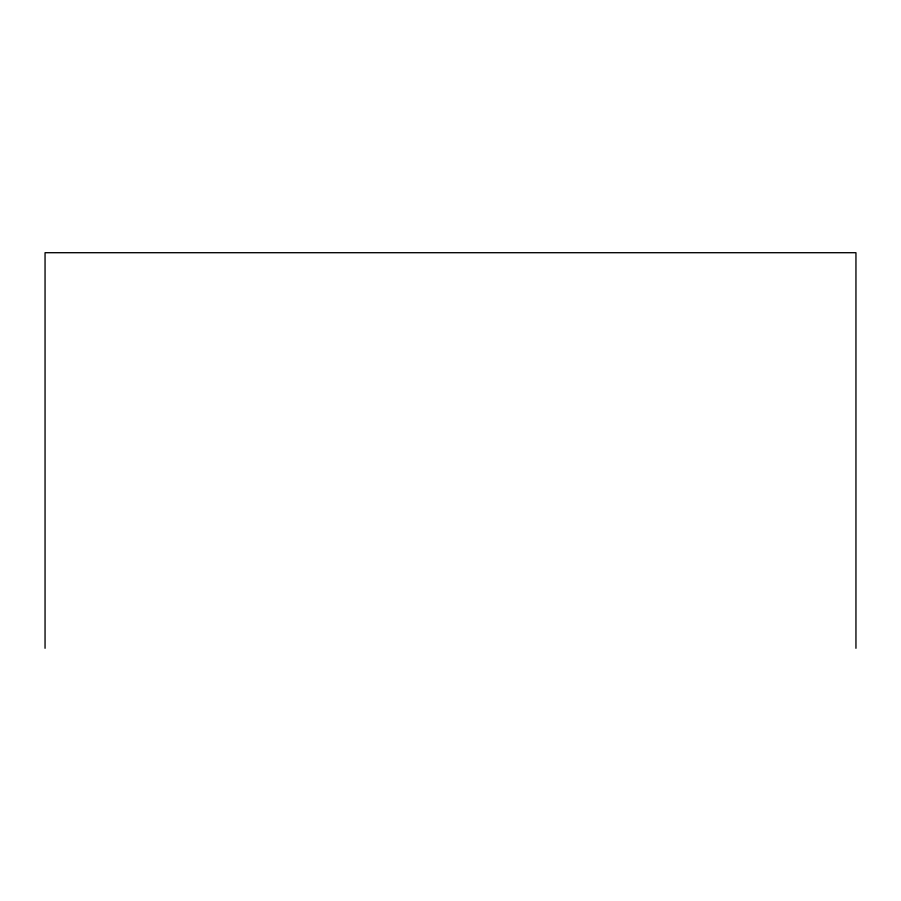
<?xml version="1.0" encoding="UTF-8"?>
<svg xmlns="http://www.w3.org/2000/svg" width="901" height="901" viewBox="0 0 901 901"><rect width="100%" height="100%" fill="white"/><g stroke="black" fill="none" stroke-linecap="round" stroke-linejoin="round"><path stroke-width="1.35" d="M855.95 648.292L855.95 252.708L45.05 252.708L45.05 648.292"/></g></svg>
